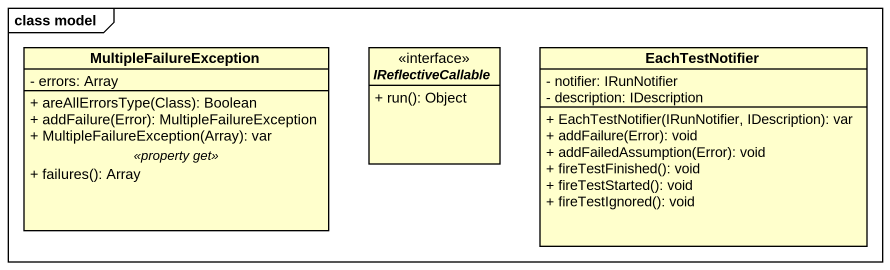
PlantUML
@startuml
mainframe class model
hide circle
hide empty members
skinparam classAttributeIconSize 0
class MultipleFailureException {
  - errors: Array
  --
  + areAllErrorsType(Class): Boolean
  + addFailure(Error): MultipleFailureException
  + MultipleFailureException(Array): var
  .. <<property get>> ..
  + failures(): Array
}
interface IReflectiveCallable <<interface>> {
  + run(): Object
}
class EachTestNotifier {
  - notifier: IRunNotifier
  - description: IDescription
  + EachTestNotifier(IRunNotifier, IDescription): var
  + addFailure(Error): void
  + addFailedAssumption(Error): void
  + fireTestFinished(): void
  + fireTestStarted(): void
  + fireTestIgnored(): void
}
@enduml
